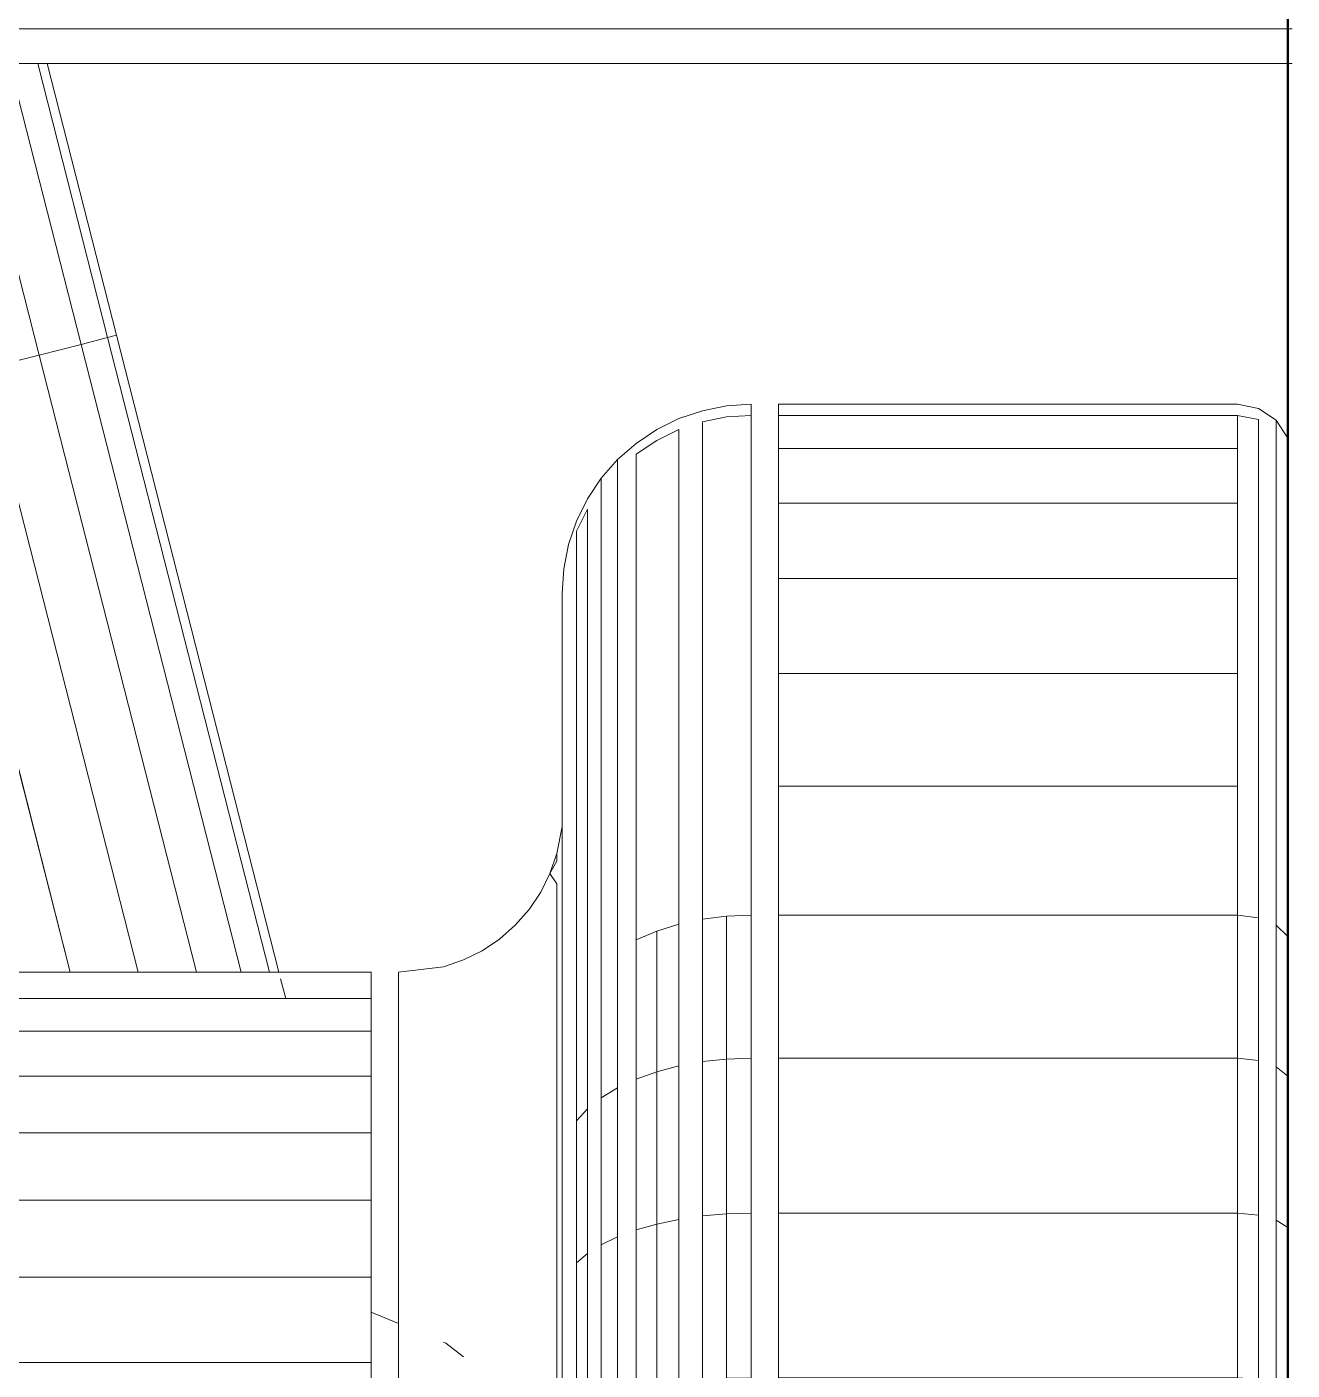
# Model space of a CAD drawing. Header units: millimetres. Extents: x 81693 to 98868, y 6565 to 11437.
# Drawn here: x 95464.539 to 95466.084, y 11217.138 to 11218.778 of the extents above; entities that cross this region are included whole.
import ezdxf

# ---------------------------------------------------------------- set-up
doc = ezdxf.new("R2010")
doc.units = ezdxf.units.MM
doc.layers.add('Moveis', color=1, linetype='Continuous', lineweight=9)
doc.layers.add('Parede Baixa', color=5, linetype='Continuous', lineweight=50)

# ---------------------------------------------------------------- blocks, each defined once
blk = doc.blocks.new('o')
at = {"layer": 'Moveis'}
for p, q in [((12552.0489, 3257.7716), (12554.3217, 3257.7716)), ((12554.1948, 3257.2742), (12554.3217, 3257.7716)), ((12554.3217, 3257.7716), (12554.3393, 3257.7716)), ((12554.3393, 3257.7716), (12554.3908, 3257.7716)), ((12553.8973, 3256.1079), (12554.1948, 3257.2742)), ((12552.103, 3257.1402), (12552.0706, 3257.1185)), ((12552.1413, 3257.1479), (12552.103, 3257.1402)), ((12552.1413, 3257.1479), (12552.982, 3257.1479)), ((12552.982, 3257.1479), (12552.982, 3257.1275)), ((12553.032, 3257.1479), (12553.0772, 3257.1449)), ((12553.032, 3257.1479), (12553.032, 3251.9879)), ((12553.0772, 3257.1449), (12553.1217, 3257.1361)), ((12553.1217, 3257.1361), (12553.1646, 3257.1215)), ((12552.0706, 3257.1185), (12552.0489, 3257.086)), ((12552.0706, 3257.0984), (12552.0706, 3257.1185)), ((12552.103, 3257.0594), (12552.103, 3257.12)), ((12552.982, 3257.0668), (12552.982, 3257.1275)), ((12553.0772, 3257.1246), (12553.032, 3257.1275)), ((12553.1646, 3257.1215), (12553.2053, 3257.1014)), ((12552.0706, 3257.0384), (12552.0706, 3257.0984)), ((12553.2053, 3257.1014), (12553.243, 3257.0763)), ((12552.103, 3256.9596), (12552.103, 3257.0594)), ((12552.982, 3256.9667), (12552.982, 3257.0668)), ((12553.243, 3257.0763), (12553.2771, 3257.0464)), ((12552.0706, 3256.9394), (12552.0706, 3257.0384)), ((12553.2771, 3257.0464), (12553.3069, 3257.0123)), ((12553.3069, 3257.0123), (12553.3321, 3256.9746)), ((12552.103, 3256.8221), (12552.103, 3256.9596)), ((12552.982, 3256.8287), (12552.982, 3256.9667)), ((12553.3321, 3256.9746), (12553.3522, 3256.9339)), ((12552.0706, 3256.803), (12552.0706, 3256.9394)), ((12553.3522, 3256.9339), (12553.3668, 3256.891)), ((12553.3668, 3256.891), (12553.3756, 3256.8466)), ((12553.3756, 3256.8466), (12553.3786, 3256.8013)), ((12552.103, 3256.649), (12552.103, 3256.8221)), ((12552.982, 3256.6551), (12552.982, 3256.8287)), ((12552.0706, 3256.6314), (12552.0706, 3256.803)), ((12553.3786, 3256.8013), (12553.3786, 3256.3748)), ((12552.103, 3256.4431), (12552.103, 3256.649)), ((12552.982, 3256.4486), (12552.982, 3256.6551)), ((12552.0706, 3256.4272), (12552.0706, 3256.6314)), ((12552.103, 3256.2076), (12552.103, 3256.4431)), ((12552.982, 3256.2124), (12552.982, 3256.4486)), ((12552.0706, 3256.1937), (12552.0706, 3256.4272)), ((12553.3786, 3256.3748), (12553.3885, 3256.325)), ((12553.3786, 3256.3748), (12553.3786, 3255.2505)), ((12553.3885, 3256.325), (12553.4009, 3256.2887)), ((12553.4009, 3256.2887), (12553.4178, 3256.2544)), ((12553.4178, 3256.2544), (12553.4391, 3256.2225)), ((12553.4391, 3256.2225), (12553.4644, 3256.1937)), ((12552.103, 3255.9462), (12552.103, 3256.2076)), ((12552.982, 3255.9503), (12552.982, 3256.2124)), ((12552.0706, 3255.9346), (12552.0706, 3256.1937)), ((12553.4644, 3256.1937), (12553.4932, 3256.1684)), ((12553.4932, 3256.1684), (12553.525, 3256.1471)), ((12553.525, 3256.1471), (12553.5594, 3256.1302)), ((12553.5594, 3256.1302), (12553.5957, 3256.1179)), ((12553.5957, 3256.1179), (12553.6786, 3256.1079)), ((12553.6786, 3256.0957), (12553.6786, 3256.1079)), ((12553.6786, 3256.0595), (12553.6786, 3256.0957)), ((12553.7286, 3256.0957), (12553.7286, 3256.1079)), ((12553.7286, 3256.1079), (12553.8973, 3256.1079)), ((12553.7286, 3256.0595), (12553.7286, 3256.0957)), ((12553.8849, 3256.0595), (12553.8942, 3256.0957)), ((12553.8973, 3256.1079), (12553.9148, 3256.1079)), ((12553.9148, 3256.1079), (12553.9664, 3256.1079)), ((12553.9664, 3256.1079), (12554.0484, 3256.1079)), ((12554.0484, 3256.1079), (12554.1553, 3256.1079)), ((12554.1553, 3256.1079), (12554.2797, 3256.1079)), ((12554.2797, 3256.1079), (12554.4133, 3256.1079)), ((12553.6786, 3255.9997), (12553.6786, 3256.0595)), ((12553.7286, 3255.9997), (12553.7286, 3256.0595)), ((12553.6786, 3255.9174), (12553.6786, 3255.9997)), ((12553.7286, 3255.9174), (12553.7286, 3255.9997)), ((12552.982, 3255.6664), (12552.982, 3255.9503)), ((12552.0706, 3255.6539), (12552.0706, 3255.9346)), ((12552.103, 3255.6631), (12552.103, 3255.9462)), ((12553.6786, 3255.8138), (12553.6786, 3255.9174)), ((12553.7286, 3255.8138), (12553.7286, 3255.9174)), ((12553.6786, 3255.6905), (12553.6786, 3255.8138)), ((12553.7286, 3255.6905), (12553.7286, 3255.8138)), ((12553.6786, 3255.5495), (12553.6786, 3255.6905)), ((12553.7286, 3255.5495), (12553.7286, 3255.6905)), ((12552.0489, 3255.6401), (12552.0706, 3255.6539)), ((12552.0706, 3255.3561), (12552.0706, 3255.6539)), ((12552.103, 3255.3628), (12552.103, 3255.6631)), ((12552.982, 3255.3651), (12552.982, 3255.6664)), ((12553.032, 3255.6664), (12553.0772, 3255.6651)), ((12553.6786, 3255.4645), (12553.6786, 3255.5495)), ((12553.7286, 3255.5495), (12553.7286, 3255.4852)), ((12553.7286, 3255.4852), (12553.6786, 3255.4645)), ((12553.7286, 3255.393), (12553.7286, 3255.4852)), ((12553.6786, 3255.393), (12553.6786, 3255.4645)), ((12553.5917, 3255.4285), (12553.5594, 3255.4037)), ((12553.5957, 3255.4302), (12553.5917, 3255.4285)), ((12553.6786, 3255.2236), (12553.6786, 3255.393)), ((12553.7286, 3255.2236), (12553.7286, 3255.393))]:
    blk.add_line(p, q, dxfattribs=at)
for points, invisible_edges in [([(12552.0413, 3257.8355), (12555.1252, 3257.9503), (12555.2938, 3257.8971)], 13), ([(12552.0413, 3257.8355), (12555.4803, 3257.8424), (12555.5125, 3257.8355)], 1), ([(12552.0413, 3257.7716), (12555.5125, 3257.8355), (12554.3217, 3257.7716)], 3), ([(12554.3217, 3257.7716), (12555.5125, 3257.8355), (12554.3393, 3257.7716)], 3), ([(12554.3393, 3257.7716), (12555.5125, 3257.8355), (12554.3908, 3257.7716)], 3), ([(12552.0413, 3257.7716), (12552.0706, 3257.1185), (12552.0489, 3257.086)], 13), ([(12552.0706, 3257.1185), (12552.0413, 3257.7716), (12552.103, 3257.1402)], 3), ([(12552.103, 3257.1402), (12552.0413, 3257.7716), (12554.3217, 3257.7716)], 13), ([(12552.0413, 3257.7716), (12552.0706, 3257.1185), (12552.0489, 3257.086)], 13), ([(12552.0706, 3257.1185), (12552.0413, 3257.7716), (12552.103, 3257.1402)], 3), ([(12552.103, 3257.1402), (12552.0413, 3257.7716), (12554.3217, 3257.7716)], 13), ([(12552.0413, 3257.7716), (12552.0706, 3257.1185), (12552.0489, 3257.086)], 13), ([(12552.0706, 3257.1185), (12552.0413, 3257.7716), (12552.103, 3257.1402)], 3), ([(12552.103, 3257.1402), (12552.0413, 3257.7716), (12554.3217, 3257.7716)], 13), ([(12552.0413, 3257.7716), (12552.0706, 3257.1185), (12552.0489, 3257.086)], 13), ([(12552.0706, 3257.1185), (12552.0413, 3257.7716), (12552.103, 3257.1402)], 3), ([(12552.103, 3257.1402), (12552.0413, 3257.7716), (12554.3217, 3257.7716)], 13), ([(12552.0413, 3257.7716), (12552.0706, 3257.1185), (12552.0489, 3257.086)], 13), ([(12552.0706, 3257.1185), (12552.0413, 3257.7716), (12552.103, 3257.1402)], 3), ([(12552.103, 3257.1402), (12552.0413, 3257.7716), (12554.3217, 3257.7716)], 13), ([(12552.103, 3257.1402), (12554.3217, 3257.7716), (12552.1413, 3257.1479)], 3), ([(12552.103, 3257.1402), (12554.3217, 3257.7716), (12552.1413, 3257.1479)], 3), ([(12552.103, 3257.1402), (12554.3217, 3257.7716), (12552.1413, 3257.1479)], 3), ([(12552.103, 3257.1402), (12554.3217, 3257.7716), (12552.1413, 3257.1479)], 3), ([(12552.103, 3257.1402), (12554.3217, 3257.7716), (12552.1413, 3257.1479)], 3), ([(12552.1413, 3257.1479), (12554.3217, 3257.7716), (12552.982, 3257.1479)], 3), ([(12552.1413, 3257.1479), (12554.3217, 3257.7716), (12552.982, 3257.1479)], 3), ([(12552.1413, 3257.1479), (12554.3217, 3257.7716), (12552.982, 3257.1479)], 3), ([(12552.1413, 3257.1479), (12554.3217, 3257.7716), (12552.982, 3257.1479)], 3), ([(12552.1413, 3257.1479), (12554.3217, 3257.7716), (12552.982, 3257.1479)], 3), ([(12552.982, 3257.1479), (12554.3217, 3257.7716), (12552.982, 3257.1275)], 3), ([(12552.982, 3257.1479), (12554.3217, 3257.7716), (12552.982, 3257.1275)], 3), ([(12552.982, 3257.1479), (12554.3217, 3257.7716), (12552.982, 3257.1275)], 3), ([(12552.982, 3257.1479), (12554.3217, 3257.7716), (12552.982, 3257.1275)], 3), ([(12552.982, 3257.1479), (12554.3217, 3257.7716), (12552.982, 3257.1275)], 3), ([(12553.032, 3257.1479), (12554.3217, 3257.7716), (12553.0772, 3257.1449)], 3), ([(12553.032, 3257.1479), (12554.3217, 3257.7716), (12553.0772, 3257.1449)], 3), ([(12553.032, 3257.1479), (12554.3217, 3257.7716), (12553.0772, 3257.1449)], 3), ([(12553.032, 3257.1479), (12554.3217, 3257.7716), (12553.0772, 3257.1449)], 3), ([(12553.032, 3257.1479), (12554.3217, 3257.7716), (12553.0772, 3257.1449)], 3), ([(12553.0772, 3257.1449), (12554.3217, 3257.7716), (12553.1217, 3257.1361)], 3), ([(12553.0772, 3257.1449), (12554.3217, 3257.7716), (12553.1217, 3257.1361)], 3), ([(12553.0772, 3257.1449), (12554.3217, 3257.7716), (12553.1217, 3257.1361)], 3), ([(12553.0772, 3257.1449), (12554.3217, 3257.7716), (12553.1217, 3257.1361)], 3), ([(12553.0772, 3257.1449), (12554.3217, 3257.7716), (12553.1217, 3257.1361)], 3), ([(12553.1217, 3257.1361), (12554.3217, 3257.7716), (12553.1646, 3257.1215)], 3), ([(12553.1217, 3257.1361), (12554.3217, 3257.7716), (12553.1646, 3257.1215)], 3), ([(12553.1217, 3257.1361), (12554.3217, 3257.7716), (12553.1646, 3257.1215)], 3), ([(12553.1217, 3257.1361), (12554.3217, 3257.7716), (12553.1646, 3257.1215)], 3), ([(12553.1217, 3257.1361), (12554.3217, 3257.7716), (12553.1646, 3257.1215)], 3), ([(12553.1646, 3257.1215), (12554.3217, 3257.7716), (12553.2053, 3257.1014)], 3), ([(12553.1646, 3257.1215), (12554.3217, 3257.7716), (12553.2053, 3257.1014)], 3), ([(12553.1646, 3257.1215), (12554.3217, 3257.7716), (12553.2053, 3257.1014)], 3), ([(12553.1646, 3257.1215), (12554.3217, 3257.7716), (12553.2053, 3257.1014)], 3), ([(12553.1646, 3257.1215), (12554.3217, 3257.7716), (12553.2053, 3257.1014)], 3), ([(12553.2053, 3257.1014), (12554.3217, 3257.7716), (12553.243, 3257.0763)], 3), ([(12553.2053, 3257.1014), (12554.3217, 3257.7716), (12553.243, 3257.0763)], 3), ([(12553.2053, 3257.1014), (12554.3217, 3257.7716), (12553.243, 3257.0763)], 3), ([(12553.2053, 3257.1014), (12554.3217, 3257.7716), (12553.243, 3257.0763)], 3), ([(12553.2053, 3257.1014), (12554.3217, 3257.7716), (12553.243, 3257.0763)], 3), ([(12553.243, 3257.0763), (12554.3217, 3257.7716), (12553.2771, 3257.0464)], 3), ([(12553.243, 3257.0763), (12554.3217, 3257.7716), (12553.2771, 3257.0464)], 3), ([(12553.243, 3257.0763), (12554.3217, 3257.7716), (12553.2771, 3257.0464)], 3), ([(12553.243, 3257.0763), (12554.3217, 3257.7716), (12553.2771, 3257.0464)], 3), ([(12553.243, 3257.0763), (12554.3217, 3257.7716), (12553.2771, 3257.0464)], 3), ([(12553.2771, 3257.0464), (12554.3217, 3257.7716), (12553.3069, 3257.0123)], 3), ([(12553.2771, 3257.0464), (12554.3217, 3257.7716), (12553.3069, 3257.0123)], 3), ([(12553.2771, 3257.0464), (12554.3217, 3257.7716), (12553.3069, 3257.0123)], 3), ([(12553.2771, 3257.0464), (12554.3217, 3257.7716), (12553.3069, 3257.0123)], 3), ([(12553.2771, 3257.0464), (12554.3217, 3257.7716), (12553.3069, 3257.0123)], 3), ([(12553.3069, 3257.0123), (12554.3217, 3257.7716), (12553.3321, 3256.9746)], 3), ([(12553.3069, 3257.0123), (12554.3217, 3257.7716), (12553.3321, 3256.9746)], 3), ([(12553.3069, 3257.0123), (12554.3217, 3257.7716), (12553.3321, 3256.9746)], 3), ([(12553.3069, 3257.0123), (12554.3217, 3257.7716), (12553.3321, 3256.9746)], 3), ([(12553.3069, 3257.0123), (12554.3217, 3257.7716), (12553.3321, 3256.9746)], 3), ([(12553.3321, 3256.9746), (12554.3217, 3257.7716), (12553.3522, 3256.9339)], 3), ([(12553.3321, 3256.9746), (12554.3217, 3257.7716), (12553.3522, 3256.9339)], 3), ([(12553.3321, 3256.9746), (12554.3217, 3257.7716), (12553.3522, 3256.9339)], 3), ([(12553.3321, 3256.9746), (12554.3217, 3257.7716), (12553.3522, 3256.9339)], 3), ([(12553.3321, 3256.9746), (12554.3217, 3257.7716), (12553.3522, 3256.9339)], 3), ([(12553.3522, 3256.9339), (12554.3217, 3257.7716), (12553.3668, 3256.891)], 3), ([(12553.3522, 3256.9339), (12554.3217, 3257.7716), (12553.3668, 3256.891)], 3), ([(12553.3522, 3256.9339), (12554.3217, 3257.7716), (12553.3668, 3256.891)], 3), ([(12553.3522, 3256.9339), (12554.3217, 3257.7716), (12553.3668, 3256.891)], 3), ([(12553.3522, 3256.9339), (12554.3217, 3257.7716), (12553.3668, 3256.891)], 3), ([(12553.3668, 3256.891), (12554.3217, 3257.7716), (12553.3756, 3256.8466)], 3), ([(12553.3668, 3256.891), (12554.3217, 3257.7716), (12553.3756, 3256.8466)], 3), ([(12553.3668, 3256.891), (12554.3217, 3257.7716), (12553.3756, 3256.8466)], 3), ([(12553.3668, 3256.891), (12554.3217, 3257.7716), (12553.3756, 3256.8466)], 3), ([(12553.3668, 3256.891), (12554.3217, 3257.7716), (12553.3756, 3256.8466)], 3), ([(12553.3756, 3256.8466), (12554.3217, 3257.7716), (12553.3786, 3256.8013)], 3), ([(12553.3756, 3256.8466), (12554.3217, 3257.7716), (12553.3786, 3256.8013)], 3), ([(12553.3756, 3256.8466), (12554.3217, 3257.7716), (12553.3786, 3256.8013)], 3), ([(12553.3756, 3256.8466), (12554.3217, 3257.7716), (12553.3786, 3256.8013)], 3), ([(12553.3756, 3256.8466), (12554.3217, 3257.7716), (12553.3786, 3256.8013)], 3), ([(12553.3786, 3256.8013), (12554.3217, 3257.7716), (12553.3786, 3256.3748)], 3), ([(12553.3786, 3256.3748), (12554.3217, 3257.7716), (12553.3885, 3256.325)], 3), ([(12553.3786, 3256.8013), (12554.3217, 3257.7716), (12553.3786, 3256.3748)], 3), ([(12553.3786, 3256.3748), (12554.3217, 3257.7716), (12553.3885, 3256.325)], 3), ([(12553.3786, 3256.8013), (12554.3217, 3257.7716), (12553.3786, 3256.3748)], 3), ([(12553.3786, 3256.3748), (12554.3217, 3257.7716), (12553.3885, 3256.325)], 3), ([(12553.3786, 3256.8013), (12554.3217, 3257.7716), (12553.3786, 3256.3748)], 3), ([(12553.3786, 3256.3748), (12554.3217, 3257.7716), (12553.3885, 3256.325)], 3), ([(12553.3786, 3256.8013), (12554.3217, 3257.7716), (12553.3786, 3256.3748)], 3), ([(12553.3786, 3256.3748), (12554.3217, 3257.7716), (12553.3885, 3256.325)], 3), ([(12553.3885, 3256.325), (12554.3217, 3257.7716), (12553.4009, 3256.2887)], 3), ([(12553.3885, 3256.325), (12554.3217, 3257.7716), (12553.4009, 3256.2887)], 3), ([(12553.3885, 3256.325), (12554.3217, 3257.7716), (12553.4009, 3256.2887)], 3), ([(12553.3885, 3256.325), (12554.3217, 3257.7716), (12553.4009, 3256.2887)], 3), ([(12553.3885, 3256.325), (12554.3217, 3257.7716), (12553.4009, 3256.2887)], 3), ([(12553.4009, 3256.2887), (12554.3217, 3257.7716), (12553.4178, 3256.2544)], 3), ([(12553.4009, 3256.2887), (12554.3217, 3257.7716), (12553.4178, 3256.2544)], 3), ([(12553.4009, 3256.2887), (12554.3217, 3257.7716), (12553.4178, 3256.2544)], 3), ([(12553.4009, 3256.2887), (12554.3217, 3257.7716), (12553.4178, 3256.2544)], 3), ([(12553.4009, 3256.2887), (12554.3217, 3257.7716), (12553.4178, 3256.2544)], 3), ([(12553.4178, 3256.2544), (12554.3217, 3257.7716), (12553.4391, 3256.2225)], 3), ([(12553.4178, 3256.2544), (12554.3217, 3257.7716), (12553.4391, 3256.2225)], 3), ([(12553.4178, 3256.2544), (12554.3217, 3257.7716), (12553.4391, 3256.2225)], 3), ([(12553.4178, 3256.2544), (12554.3217, 3257.7716), (12553.4391, 3256.2225)], 3), ([(12553.4178, 3256.2544), (12554.3217, 3257.7716), (12553.4391, 3256.2225)], 3), ([(12553.4391, 3256.2225), (12554.3217, 3257.7716), (12553.4644, 3256.1937)], 3), ([(12553.4391, 3256.2225), (12554.3217, 3257.7716), (12553.4644, 3256.1937)], 3), ([(12553.4391, 3256.2225), (12554.3217, 3257.7716), (12553.4644, 3256.1937)], 3), ([(12553.4391, 3256.2225), (12554.3217, 3257.7716), (12553.4644, 3256.1937)], 3), ([(12553.4391, 3256.2225), (12554.3217, 3257.7716), (12553.4644, 3256.1937)], 3), ([(12553.4644, 3256.1937), (12554.3217, 3257.7716), (12553.4932, 3256.1684)], 3), ([(12553.4644, 3256.1937), (12554.3217, 3257.7716), (12553.4932, 3256.1684)], 3), ([(12553.4644, 3256.1937), (12554.3217, 3257.7716), (12553.4932, 3256.1684)], 3), ([(12553.4644, 3256.1937), (12554.3217, 3257.7716), (12553.4932, 3256.1684)], 3), ([(12553.4644, 3256.1937), (12554.3217, 3257.7716), (12553.4932, 3256.1684)], 3), ([(12553.4932, 3256.1684), (12554.3217, 3257.7716), (12553.525, 3256.1471)], 3), ([(12553.4932, 3256.1684), (12554.3217, 3257.7716), (12553.525, 3256.1471)], 3), ([(12553.4932, 3256.1684), (12554.3217, 3257.7716), (12553.525, 3256.1471)], 3), ([(12553.4932, 3256.1684), (12554.3217, 3257.7716), (12553.525, 3256.1471)], 3), ([(12553.4932, 3256.1684), (12554.3217, 3257.7716), (12553.525, 3256.1471)], 3), ([(12553.525, 3256.1471), (12554.3217, 3257.7716), (12553.5594, 3256.1302)], 3), ([(12553.525, 3256.1471), (12554.3217, 3257.7716), (12553.5594, 3256.1302)], 3), ([(12553.525, 3256.1471), (12554.3217, 3257.7716), (12553.5594, 3256.1302)], 3), ([(12553.525, 3256.1471), (12554.3217, 3257.7716), (12553.5594, 3256.1302)], 3), ([(12553.525, 3256.1471), (12554.3217, 3257.7716), (12553.5594, 3256.1302)], 3), ([(12553.5594, 3256.1302), (12554.3217, 3257.7716), (12553.5957, 3256.1179)], 3), ([(12553.5594, 3256.1302), (12554.3217, 3257.7716), (12553.5957, 3256.1179)], 3), ([(12553.5594, 3256.1302), (12554.3217, 3257.7716), (12553.5957, 3256.1179)], 3), ([(12553.5594, 3256.1302), (12554.3217, 3257.7716), (12553.5957, 3256.1179)], 3), ([(12553.5594, 3256.1302), (12554.3217, 3257.7716), (12553.5957, 3256.1179)], 3), ([(12553.5957, 3256.1179), (12554.3217, 3257.7716), (12553.6786, 3256.1079)], 3), ([(12553.5957, 3256.1179), (12554.3217, 3257.7716), (12553.6786, 3256.1079)], 3), ([(12553.5957, 3256.1179), (12554.3217, 3257.7716), (12553.6786, 3256.1079)], 3), ([(12553.5957, 3256.1179), (12554.3217, 3257.7716), (12553.6786, 3256.1079)], 3), ([(12553.5957, 3256.1179), (12554.3217, 3257.7716), (12553.6786, 3256.1079)], 3), ([(12553.6786, 3256.1079), (12554.3217, 3257.7716), (12553.6786, 3256.0957)], 3), ([(12553.6786, 3256.0957), (12554.3217, 3257.7716), (12553.6786, 3256.0595)], 3), ([(12553.6786, 3256.0595), (12554.3217, 3257.7716), (12553.6786, 3255.9997)], 3), ([(12553.6786, 3256.1079), (12554.3217, 3257.7716), (12553.6786, 3256.0957)], 3), ([(12553.6786, 3256.0957), (12554.3217, 3257.7716), (12553.6786, 3256.0595)], 3), ([(12553.6786, 3256.0595), (12554.3217, 3257.7716), (12553.6786, 3255.9997)], 3), ([(12553.6786, 3256.1079), (12554.3217, 3257.7716), (12553.6786, 3256.0957)], 3), ([(12553.6786, 3256.0957), (12554.3217, 3257.7716), (12553.6786, 3256.0595)], 3), ([(12553.6786, 3256.0595), (12554.3217, 3257.7716), (12553.6786, 3255.9997)], 3), ([(12553.6786, 3256.1079), (12554.3217, 3257.7716), (12553.6786, 3256.0957)], 3), ([(12553.6786, 3256.0957), (12554.3217, 3257.7716), (12553.6786, 3256.0595)], 3), ([(12553.6786, 3256.0595), (12554.3217, 3257.7716), (12553.6786, 3255.9997)], 3), ([(12553.6786, 3256.1079), (12554.3217, 3257.7716), (12553.6786, 3256.0957)], 3), ([(12553.6786, 3256.0957), (12554.3217, 3257.7716), (12553.6786, 3256.0595)], 3), ([(12553.6786, 3256.0595), (12554.3217, 3257.7716), (12553.6786, 3255.9997)], 3), ([(12553.7286, 3256.1079), (12554.3217, 3257.7716), (12553.8973, 3256.1079)], 3), ([(12553.7286, 3256.1079), (12554.3217, 3257.7716), (12553.8973, 3256.1079)], 3), ([(12553.7286, 3256.1079), (12554.3217, 3257.7716), (12553.8973, 3256.1079)], 3), ([(12553.7286, 3256.1079), (12554.3217, 3257.7716), (12553.8973, 3256.1079)], 3), ([(12553.7286, 3256.1079), (12554.3217, 3257.7716), (12553.8973, 3256.1079)], 3), ([(12553.8973, 3256.1079), (12554.3217, 3257.7716), (12554.1948, 3257.2742)], 1), ([(12553.8973, 3256.1079), (12554.3217, 3257.7716), (12554.1948, 3257.2742)], 1), ([(12553.8973, 3256.1079), (12554.3217, 3257.7716), (12554.1948, 3257.2742)], 1), ([(12553.8973, 3256.1079), (12554.3217, 3257.7716), (12554.1948, 3257.2742)], 1), ([(12553.8973, 3256.1079), (12554.3217, 3257.7716), (12554.1948, 3257.2742)], 1), ([(12554.3217, 3257.7716), (12554.2113, 3257.2699), (12554.1948, 3257.2742)], 1), ([(12554.3393, 3257.7716), (12554.2597, 3257.2576), (12554.2113, 3257.2699)], 1), ([(12554.2113, 3257.2699), (12554.3217, 3257.7716), (12554.3393, 3257.7716)], 1), ([(12554.2597, 3257.2576), (12554.3393, 3257.7716), (12554.3908, 3257.7716)], 1), ([(12554.3908, 3257.7716), (12554.3367, 3257.238), (12554.2597, 3257.2576)], 1), ([(12554.3367, 3257.238), (12554.3908, 3257.7716), (12554.4728, 3257.7716)], 1), ([(12554.4728, 3257.7716), (12554.437, 3257.2124), (12554.3367, 3257.238)], 1), ([(12554.1948, 3257.2742), (12553.9148, 3256.1079), (12553.8973, 3256.1079)], 1), ([(12553.9148, 3256.1079), (12554.1948, 3257.2742), (12554.2113, 3257.2699)], 1), ([(12554.2113, 3257.2699), (12553.9664, 3256.1079), (12553.9148, 3256.1079)], 1), ([(12553.9664, 3256.1079), (12554.2113, 3257.2699), (12554.2597, 3257.2576)], 1), ([(12554.2597, 3257.2576), (12554.0484, 3256.1079), (12553.9664, 3256.1079)], 1), ([(12554.0484, 3256.1079), (12554.2597, 3257.2576), (12554.3367, 3257.238)], 1), ([(12554.3367, 3257.238), (12554.1553, 3256.1079), (12554.0484, 3256.1079)], 1), ([(12554.1553, 3256.1079), (12554.3367, 3257.238), (12554.437, 3257.2124)], 1), ([(12554.437, 3257.2124), (12554.2797, 3256.1079), (12554.1553, 3256.1079)], 1), ([(12554.2797, 3256.1079), (12554.437, 3257.2124), (12554.5539, 3257.1825)], 1), ([(12554.5539, 3257.1825), (12554.4133, 3256.1079), (12554.2797, 3256.1079)], 1), ([(12552.103, 3257.1402), (12552.0706, 3257.0984), (12552.0706, 3257.1185)], 1), ([(12552.0706, 3257.0984), (12552.103, 3257.1402), (12552.0706, 3257.0384)], 3), ([(12552.0706, 3257.0384), (12552.103, 3257.1402), (12552.0706, 3256.9394)], 3), ([(12552.0706, 3256.6314), (12552.103, 3257.1402), (12552.0706, 3256.4272)], 3), ([(12552.0706, 3256.4272), (12552.103, 3257.1402), (12552.0706, 3256.1937)], 3), ([(12552.0706, 3256.1937), (12552.103, 3257.1402), (12552.0706, 3255.9346)], 3), ([(12552.0706, 3255.0458), (12552.103, 3257.1402), (12552.0706, 3254.728)], 3), ([(12552.0706, 3253.7797), (12552.103, 3257.1402), (12552.0706, 3253.4819)], 3), ([(12552.1413, 3257.1479), (12552.103, 3257.12), (12552.103, 3257.1402)], 3), ([(12552.103, 3257.12), (12552.1413, 3257.1479), (12552.1413, 3257.1275)], 3), ([(12552.103, 3255.6631), (12552.103, 3257.1402), (12552.103, 3255.9462)], 3), ([(12552.1413, 3257.1275), (12552.1413, 3257.1479), (12552.982, 3257.1479)], 13), ([(12552.1413, 3257.1275), (12552.982, 3257.1479), (12552.982, 3257.1275)], 1), ([(12552.982, 3257.1275), (12553.032, 3257.1479), (12552.982, 3257.0668)], 3), ([(12552.982, 3256.6551), (12553.032, 3257.1479), (12552.982, 3256.4486)], 3), ([(12552.982, 3256.4486), (12553.032, 3257.1479), (12552.982, 3256.2124)], 3), ([(12552.982, 3256.2124), (12553.032, 3257.1479), (12552.982, 3255.9503)], 3), ([(12552.982, 3255.0513), (12553.032, 3257.1479), (12552.982, 3254.7299)], 3), ([(12552.982, 3254.7299), (12553.032, 3257.1479), (12552.982, 3254.4059)], 3), ([(12552.982, 3254.4059), (12553.032, 3257.1479), (12552.982, 3254.0844)], 3), ([(12552.982, 3254.0844), (12553.032, 3257.1479), (12552.982, 3253.7706)], 3), ([(12552.982, 3257.1275), (12553.032, 3257.1479), (12552.982, 3257.0668)], 3), ([(12552.982, 3256.6551), (12553.032, 3257.1479), (12552.982, 3256.4486)], 3), ([(12552.982, 3256.4486), (12553.032, 3257.1479), (12552.982, 3256.2124)], 3), ([(12552.982, 3256.2124), (12553.032, 3257.1479), (12552.982, 3255.9503)], 3), ([(12552.982, 3255.0513), (12553.032, 3257.1479), (12552.982, 3254.7299)], 3), ([(12552.982, 3254.7299), (12553.032, 3257.1479), (12552.982, 3254.4059)], 3), ([(12552.982, 3254.4059), (12553.032, 3257.1479), (12552.982, 3254.0844)], 3), ([(12552.982, 3254.0844), (12553.032, 3257.1479), (12552.982, 3253.7706)], 3), ([(12552.982, 3257.1275), (12553.032, 3257.1479), (12552.982, 3257.0668)], 3), ([(12552.982, 3256.6551), (12553.032, 3257.1479), (12552.982, 3256.4486)], 3), ([(12552.982, 3256.4486), (12553.032, 3257.1479), (12552.982, 3256.2124)], 3), ([(12552.982, 3256.2124), (12553.032, 3257.1479), (12552.982, 3255.9503)], 3), ([(12552.982, 3255.0513), (12553.032, 3257.1479), (12552.982, 3254.7299)], 3), ([(12552.982, 3254.7299), (12553.032, 3257.1479), (12552.982, 3254.4059)], 3), ([(12552.982, 3254.4059), (12553.032, 3257.1479), (12552.982, 3254.0844)], 3), ([(12552.982, 3254.0844), (12553.032, 3257.1479), (12552.982, 3253.7706)], 3), ([(12552.982, 3257.1275), (12553.032, 3257.1479), (12552.982, 3257.0668)], 3), ([(12552.982, 3256.6551), (12553.032, 3257.1479), (12552.982, 3256.4486)], 3), ([(12552.982, 3256.4486), (12553.032, 3257.1479), (12552.982, 3256.2124)], 3), ([(12552.982, 3256.2124), (12553.032, 3257.1479), (12552.982, 3255.9503)], 3), ([(12552.982, 3255.0513), (12553.032, 3257.1479), (12552.982, 3254.7299)], 3), ([(12552.982, 3254.7299), (12553.032, 3257.1479), (12552.982, 3254.4059)], 3), ([(12552.982, 3254.4059), (12553.032, 3257.1479), (12552.982, 3254.0844)], 3), ([(12552.982, 3254.0844), (12553.032, 3257.1479), (12552.982, 3253.7706)], 3), ([(12552.982, 3257.1275), (12553.032, 3257.1479), (12552.982, 3257.0668)], 3), ([(12552.982, 3256.6551), (12553.032, 3257.1479), (12552.982, 3256.4486)], 3), ([(12552.982, 3256.4486), (12553.032, 3257.1479), (12552.982, 3256.2124)], 3), ([(12552.982, 3256.2124), (12553.032, 3257.1479), (12552.982, 3255.9503)], 3), ([(12552.982, 3255.0513), (12553.032, 3257.1479), (12552.982, 3254.7299)], 3), ([(12552.982, 3254.7299), (12553.032, 3257.1479), (12552.982, 3254.4059)], 3), ([(12552.982, 3254.4059), (12553.032, 3257.1479), (12552.982, 3254.0844)], 3), ([(12552.982, 3254.0844), (12553.032, 3257.1479), (12552.982, 3253.7706)], 3), ([(12553.0772, 3257.1246), (12553.032, 3257.1479), (12553.0772, 3257.1449)], 13), ([(12553.0772, 3257.1246), (12553.0772, 3257.1449), (12553.1217, 3257.1158)], 3), ([(12553.1217, 3257.1158), (12553.0772, 3257.1449), (12553.1217, 3257.1361)], 13), ([(12553.1217, 3257.1158), (12553.1217, 3257.1361), (12553.1646, 3257.1215)], 13), ([(12552.103, 3255.9462), (12552.103, 3257.12), (12552.103, 3257.0594)], 13), ([(12552.982, 3257.1275), (12552.1413, 3257.0668), (12552.1413, 3257.1275)], 1), ([(12552.1413, 3257.0668), (12552.982, 3257.1275), (12552.982, 3257.0668)], 1), ([(12553.1217, 3257.1158), (12553.1646, 3257.1215), (12553.1217, 3257.0554)], 3), ([(12553.1646, 3257.0413), (12553.1646, 3257.1215), (12553.1646, 3257.1014)], 3), ([(12553.1646, 3257.1014), (12553.1646, 3257.1215), (12553.2053, 3257.1014)], 13), ([(12553.1646, 3257.1014), (12553.2053, 3257.1014), (12553.2053, 3257.0815)], 3), ([(12553.2053, 3257.0815), (12553.2053, 3257.1014), (12553.243, 3257.0763)], 13), ([(12553.2053, 3257.0815), (12553.243, 3257.0763), (12553.243, 3257.0565)], 3), ([(12552.103, 3255.9462), (12552.103, 3257.0594), (12552.103, 3256.9596)], 13), ([(12552.982, 3257.0668), (12552.1413, 3256.9667), (12552.1413, 3257.0668)], 1), ([(12552.1413, 3256.9667), (12552.982, 3257.0668), (12552.982, 3256.9667)], 1), ([(12552.982, 3257.0668), (12552.982, 3256.8287), (12552.982, 3256.9667)], 1), ([(12552.982, 3256.8287), (12552.982, 3257.0668), (12552.982, 3256.6551)], 3), ([(12552.982, 3257.0668), (12552.982, 3256.8287), (12552.982, 3256.9667)], 1), ([(12552.982, 3256.8287), (12552.982, 3257.0668), (12552.982, 3256.6551)], 3), ([(12552.982, 3257.0668), (12552.982, 3256.8287), (12552.982, 3256.9667)], 1), ([(12552.982, 3256.8287), (12552.982, 3257.0668), (12552.982, 3256.6551)], 3), ([(12552.982, 3257.0668), (12552.982, 3256.8287), (12552.982, 3256.9667)], 1), ([(12552.982, 3256.8287), (12552.982, 3257.0668), (12552.982, 3256.6551)], 3), ([(12552.982, 3257.0668), (12552.982, 3256.8287), (12552.982, 3256.9667)], 1), ([(12552.982, 3256.8287), (12552.982, 3257.0668), (12552.982, 3256.6551)], 3), ([(12553.1217, 3257.0554), (12553.1217, 3256.8184), (12553.1217, 3256.9557)], 1), ([(12553.1217, 3256.8184), (12553.1217, 3257.0554), (12553.1217, 3256.6456)], 3), ([(12553.1217, 3256.6456), (12553.1217, 3257.0554), (12553.1217, 3256.44)], 3), ([(12553.1217, 3256.44), (12553.1217, 3257.0554), (12553.1217, 3256.2049)], 3), ([(12553.1217, 3256.2049), (12553.1217, 3257.0554), (12553.1217, 3255.944)], 3), ([(12553.1217, 3255.0491), (12553.1217, 3257.0554), (12553.1217, 3254.7291)], 3), ([(12553.1217, 3254.7291), (12553.1217, 3257.0554), (12553.1217, 3254.4066)], 3), ([(12553.1217, 3254.4066), (12553.1217, 3257.0554), (12553.1217, 3254.0866)], 3), ([(12553.1217, 3254.0866), (12553.1217, 3257.0554), (12553.1217, 3253.7743)], 3), ([(12553.1217, 3253.7743), (12553.1217, 3257.0554), (12553.1217, 3253.4744)], 3), ([(12553.243, 3257.0565), (12553.243, 3257.0763), (12553.2771, 3257.0464)], 13), ([(12553.243, 3257.0565), (12553.2771, 3257.0464), (12553.243, 3256.9975)], 3), ([(12553.1646, 3256.9422), (12553.1646, 3256.8056), (12553.1646, 3257.0413)], 2), ([(12553.1646, 3257.0413), (12553.1646, 3255.9362), (12553.1646, 3255.6552)], 13), ([(12553.243, 3256.9975), (12553.2771, 3257.0464), (12553.243, 3256.9001)], 3), ([(12553.243, 3256.9001), (12553.2771, 3257.0464), (12553.243, 3256.766)], 3), ([(12553.243, 3256.1668), (12553.2771, 3257.0464), (12553.243, 3255.9119)], 3), ([(12553.2771, 3256.573), (12553.2771, 3257.0464), (12553.2771, 3256.7398)], 3), ([(12553.2771, 3256.7398), (12553.2771, 3257.0464), (12553.2771, 3257.0268)], 13), ([(12553.2771, 3256.7398), (12553.2771, 3257.0268), (12553.2771, 3256.9685)], 13), ([(12553.3321, 3256.9746), (12553.3069, 3256.993), (12553.3069, 3257.0123)], 1), ([(12553.3069, 3256.993), (12553.3321, 3256.9746), (12553.3069, 3256.9355)], 3), ([(12552.103, 3255.9462), (12552.103, 3256.9596), (12552.103, 3256.8221)], 13), ([(12552.982, 3256.9667), (12552.1413, 3256.8287), (12552.1413, 3256.9667)], 1), ([(12552.1413, 3256.8287), (12552.982, 3256.9667), (12552.982, 3256.8287)], 1), ([(12553.2771, 3256.7398), (12553.2771, 3256.9685), (12553.2771, 3256.8723)], 1), ([(12553.3069, 3256.9355), (12553.3321, 3256.9746), (12553.3069, 3256.8406)], 3), ([(12553.3069, 3256.8406), (12553.3321, 3256.9746), (12553.3069, 3256.7099)], 3), ([(12553.3069, 3256.7099), (12553.3321, 3256.9746), (12553.3069, 3256.5454)], 3), ([(12553.3069, 3256.5454), (12553.3321, 3256.9746), (12553.3069, 3256.3498)], 3), ([(12553.3069, 3256.3498), (12553.3321, 3256.9746), (12553.3069, 3256.126)], 3), ([(12553.3069, 3256.126), (12553.3321, 3256.9746), (12553.3069, 3255.8777)], 3), ([(12553.3321, 3256.9556), (12553.3321, 3256.9746), (12553.3522, 3256.9153)], 3), ([(12553.3522, 3256.9153), (12553.3321, 3256.9746), (12553.3522, 3256.9339)], 13), ([(12552.0706, 3256.6314), (12552.0706, 3256.803), (12552.0706, 3256.9394)], 12), ([(12553.3321, 3256.899), (12553.3321, 3256.3223), (12553.3321, 3256.9556)], 3), ([(12553.3321, 3256.9556), (12553.3321, 3255.8575), (12553.3321, 3255.5926)], 13), ([(12553.3522, 3256.9153), (12553.3522, 3256.9339), (12553.3668, 3256.891)], 13), ([(12553.3522, 3256.9153), (12553.3668, 3256.891), (12553.3522, 3256.8596)], 3), ([(12553.3321, 3256.3223), (12553.3321, 3256.899), (12553.3321, 3256.515)], 3), ([(12553.3321, 3256.515), (12553.3321, 3256.899), (12553.3321, 3256.8056)], 13), ([(12553.3522, 3256.8596), (12553.3668, 3256.891), (12553.3522, 3256.7678)], 3), ([(12553.3522, 3256.7678), (12553.3668, 3256.891), (12553.3522, 3256.6413)], 3), ([(12553.3522, 3256.6413), (12553.3668, 3256.891), (12553.3522, 3256.4821)], 3), ([(12553.3522, 3256.4821), (12553.3668, 3256.891), (12553.3522, 3256.2927)], 3), ([(12553.3786, 3255.2505), (12553.3668, 3256.891), (12553.3756, 3256.8466)], 13), ([(12553.3786, 3255.2505), (12553.3756, 3256.8466), (12553.3786, 3256.8013)], 13), ([(12552.103, 3256.649), (12552.103, 3256.4431), (12552.103, 3256.8221)], 2), ([(12552.982, 3256.8287), (12552.1413, 3256.6551), (12552.1413, 3256.8287)], 1), ([(12552.1413, 3256.6551), (12552.982, 3256.8287), (12552.982, 3256.6551)], 1), ([(12553.1646, 3255.9362), (12553.1646, 3256.8056), (12553.1646, 3256.6338)], 13), ([(12553.3321, 3256.515), (12553.3321, 3256.8056), (12553.3321, 3256.6769)], 1), ([(12553.3786, 3255.2505), (12553.3786, 3256.8013), (12553.3786, 3256.3748)], 1), ([(12553.243, 3256.766), (12553.243, 3256.3964), (12553.243, 3256.5972)], 1), ([(12553.243, 3256.3964), (12553.243, 3256.766), (12553.243, 3256.1668)], 3), ([(12552.982, 3256.6551), (12552.1413, 3256.4486), (12552.1413, 3256.6551)], 1), ([(12552.1413, 3256.4486), (12552.982, 3256.6551), (12552.982, 3256.4486)], 1), ([(12553.1646, 3256.4294), (12553.1646, 3256.1956), (12553.1646, 3256.6338)], 2), ([(12553.1646, 3255.9362), (12553.1646, 3256.6338), (12553.1646, 3256.1956)], 3), ([(12553.2771, 3256.573), (12553.2771, 3255.8959), (12553.2771, 3255.6232)], 13), ([(12553.2771, 3255.8959), (12553.2771, 3256.573), (12553.2771, 3256.1477)], 3), ([(12553.2771, 3256.1477), (12553.2771, 3256.573), (12553.2771, 3256.3746)], 1), ([(12552.103, 3255.9462), (12552.103, 3256.4431), (12552.103, 3256.2076)], 1), ([(12552.982, 3256.4486), (12552.1413, 3256.2124), (12552.1413, 3256.4486)], 1), ([(12552.1413, 3256.2124), (12552.982, 3256.4486), (12552.982, 3256.2124)], 1), ([(12553.3786, 3256.3748), (12553.3885, 3255.2635), (12553.3786, 3255.2505)], 1), ([(12553.3885, 3255.2635), (12553.3786, 3256.3748), (12553.3885, 3255.316)], 3), ([(12553.3885, 3256.3112), (12553.3786, 3256.3748), (12553.3885, 3256.325)], 1), ([(12553.3321, 3255.8575), (12553.3321, 3256.3223), (12553.3321, 3256.102)], 1), ([(12553.3786, 3255.2505), (12553.3522, 3256.0761), (12553.3522, 3256.2927)], 13), ([(12553.3885, 3256.3112), (12553.3885, 3256.2698), (12553.3885, 3256.2016)], 13), ([(12553.3885, 3256.2698), (12553.3885, 3256.3112), (12553.4009, 3256.2887)], 1), ([(12553.3885, 3256.3112), (12553.3885, 3255.8488), (12553.3885, 3255.6879)], 13), ([(12552.1413, 3256.2124), (12552.103, 3255.9462), (12552.103, 3256.2076)], 1), ([(12552.103, 3255.9462), (12552.1413, 3256.2124), (12552.1413, 3255.9503)], 1), ([(12552.982, 3256.2124), (12552.1413, 3255.9503), (12552.1413, 3256.2124)], 1), ([(12552.1413, 3255.9503), (12552.982, 3256.2124), (12552.982, 3255.9503)], 1), ([(12553.0772, 3255.9487), (12553.032, 3256.2124), (12553.0772, 3256.2105)], 1), ([(12553.1217, 3256.2049), (12553.0772, 3255.9487), (12553.0772, 3256.2105)], 1), ([(12553.0772, 3255.9487), (12553.1217, 3256.2049), (12553.1217, 3255.944)], 1), ([(12553.2053, 3256.1828), (12553.1646, 3255.9362), (12553.1646, 3256.1956)], 1), ([(12553.3885, 3255.8488), (12553.3885, 3256.2016), (12553.3885, 3256.1077)], 13), ([(12552.0706, 3255.9346), (12552.0489, 3256.173), (12552.0706, 3256.1937)], 1), ([(12553.1646, 3255.9362), (12553.2053, 3256.1828), (12553.2053, 3255.9254)], 1), ([(12553.243, 3256.1668), (12553.2053, 3255.9254), (12553.2053, 3256.1828)], 1), ([(12553.2053, 3255.9254), (12553.243, 3256.1668), (12553.243, 3255.9119)], 1), ([(12553.3885, 3255.8488), (12553.3885, 3256.1077), (12553.3885, 3255.9894)], 1), ([(12553.6786, 3255.9997), (12553.7286, 3256.1079), (12553.6786, 3255.9174)], 3), ([(12553.6786, 3255.9997), (12553.7286, 3256.1079), (12553.6786, 3255.9174)], 3), ([(12553.6786, 3255.9997), (12553.7286, 3256.1079), (12553.6786, 3255.9174)], 3), ([(12553.6786, 3255.9997), (12553.7286, 3256.1079), (12553.6786, 3255.9174)], 3), ([(12553.6786, 3255.9997), (12553.7286, 3256.1079), (12553.6786, 3255.9174)], 3), ([(12553.7286, 3255.6905), (12553.7286, 3256.1079), (12553.7286, 3255.8138)], 3), ([(12553.7286, 3255.8138), (12553.7286, 3256.1079), (12553.7286, 3255.9174)], 3), ([(12553.7286, 3256.1079), (12553.7286, 3255.9997), (12553.7286, 3255.9174)], 13), ([(12553.7286, 3255.9997), (12553.7286, 3256.1079), (12553.7286, 3256.0957)], 13), ([(12553.7286, 3255.6905), (12553.7286, 3256.1079), (12553.7286, 3255.8138)], 3), ([(12553.7286, 3255.8138), (12553.7286, 3256.1079), (12553.7286, 3255.9174)], 3), ([(12553.7286, 3256.1079), (12553.7286, 3255.9997), (12553.7286, 3255.9174)], 13), ([(12553.7286, 3255.9997), (12553.7286, 3256.1079), (12553.7286, 3256.0957)], 13), ([(12553.7286, 3255.6905), (12553.7286, 3256.1079), (12553.7286, 3255.8138)], 3), ([(12553.7286, 3255.8138), (12553.7286, 3256.1079), (12553.7286, 3255.9174)], 3), ([(12553.7286, 3256.1079), (12553.7286, 3255.9997), (12553.7286, 3255.9174)], 13), ([(12553.7286, 3255.9997), (12553.7286, 3256.1079), (12553.7286, 3256.0957)], 13), ([(12553.7286, 3255.6905), (12553.7286, 3256.1079), (12553.7286, 3255.8138)], 3), ([(12553.7286, 3255.8138), (12553.7286, 3256.1079), (12553.7286, 3255.9174)], 3), ([(12553.7286, 3256.1079), (12553.7286, 3255.9997), (12553.7286, 3255.9174)], 13), ([(12553.7286, 3255.9997), (12553.7286, 3256.1079), (12553.7286, 3256.0957)], 13), ([(12553.7286, 3255.6905), (12553.7286, 3256.1079), (12553.7286, 3255.8138)], 3), ([(12553.7286, 3255.8138), (12553.7286, 3256.1079), (12553.7286, 3255.9174)], 3), ([(12553.7286, 3256.1079), (12553.7286, 3255.9997), (12553.7286, 3255.9174)], 13), ([(12553.7286, 3255.9997), (12553.7286, 3256.1079), (12553.7286, 3256.0957)], 13), ([(12553.7286, 3255.9997), (12553.7286, 3256.0957), (12553.7286, 3256.0595)], 1), ([(12553.7286, 3255.9997), (12553.7286, 3256.0957), (12553.7286, 3256.0595)], 1), ([(12553.7286, 3255.9997), (12553.7286, 3256.0957), (12553.7286, 3256.0595)], 1), ([(12553.7286, 3255.9997), (12553.7286, 3256.0957), (12553.7286, 3256.0595)], 1), ([(12553.7286, 3255.9997), (12553.7286, 3256.0957), (12553.7286, 3256.0595)], 1), ([(12553.3522, 3256.0761), (12553.3522, 3255.5753), (12553.3522, 3255.8357)], 1), ([(12553.3522, 3255.5753), (12553.3522, 3256.0761), (12553.3522, 3255.299)], 3), ([(12553.3522, 3255.299), (12553.3522, 3256.0761), (12553.3522, 3255.2162)], 3), ([(12553.3522, 3255.2162), (12553.3522, 3256.0761), (12553.3786, 3255.2505)], 3), ([(12553.8849, 3256.0595), (12553.7286, 3255.9997), (12553.7286, 3256.0595)], 1), ([(12553.7286, 3255.9997), (12553.8849, 3256.0595), (12554.8486, 3255.9997)], 3), ([(12554.8486, 3255.9997), (12553.8849, 3256.0595), (12553.9025, 3256.0595)], 13), ([(12554.8486, 3255.9997), (12553.9025, 3256.0595), (12553.954, 3256.0595)], 13), ([(12554.8486, 3255.9997), (12553.954, 3256.0595), (12554.036, 3256.0595)], 13), ([(12554.8486, 3255.9997), (12554.036, 3256.0595), (12554.1429, 3256.0595)], 13), ([(12554.8486, 3255.9997), (12554.1429, 3256.0595), (12554.2674, 3256.0595)], 13), ([(12554.8486, 3255.9997), (12554.2674, 3256.0595), (12554.4009, 3256.0595)], 13), ([(12553.7286, 3255.9997), (12554.8486, 3255.9174), (12553.7286, 3255.9174)], 1), ([(12554.8486, 3255.9174), (12553.7286, 3255.9997), (12554.8486, 3255.9997)], 1), ([(12552.1413, 3255.6664), (12552.103, 3255.9462), (12552.1413, 3255.9503)], 1), ([(12552.1413, 3255.9503), (12552.982, 3255.6664), (12552.1413, 3255.6664)], 1), ([(12552.982, 3255.6664), (12552.1413, 3255.9503), (12552.982, 3255.9503)], 1), ([(12552.982, 3255.0513), (12552.982, 3255.6664), (12552.982, 3255.9503)], 13), ([(12552.982, 3255.0513), (12552.982, 3255.6664), (12552.982, 3255.9503)], 13), ([(12552.982, 3255.0513), (12552.982, 3255.6664), (12552.982, 3255.9503)], 13), ([(12552.982, 3255.0513), (12552.982, 3255.6664), (12552.982, 3255.9503)], 13), ([(12552.982, 3255.0513), (12552.982, 3255.6664), (12552.982, 3255.9503)], 13), ([(12553.0772, 3255.6651), (12553.032, 3255.9503), (12553.0772, 3255.9487)], 1), ([(12553.0772, 3255.9487), (12553.1217, 3255.6614), (12553.0772, 3255.6651)], 1), ([(12553.1217, 3255.6614), (12553.0772, 3255.9487), (12553.1217, 3255.944)], 1), ([(12552.0706, 3255.6539), (12552.0489, 3255.9172), (12552.0706, 3255.9346)], 1), ([(12552.0706, 3255.9346), (12552.0706, 3255.3561), (12552.0706, 3255.6539)], 1), ([(12552.0706, 3255.3561), (12552.0706, 3255.9346), (12552.0706, 3255.0458)], 3), ([(12552.103, 3255.9462), (12552.1413, 3255.6664), (12552.103, 3255.6631)], 1), ([(12553.1217, 3255.944), (12553.1217, 3255.3615), (12553.1217, 3255.6614)], 1), ([(12553.1217, 3255.3615), (12553.1217, 3255.944), (12553.1217, 3255.0491)], 3), ([(12553.1646, 3255.9362), (12553.2053, 3255.6466), (12553.1646, 3255.6552)], 1), ([(12553.2053, 3255.6466), (12553.1646, 3255.9362), (12553.2053, 3255.9254)], 1), ([(12553.2053, 3255.9254), (12553.243, 3255.6359), (12553.2053, 3255.6466)], 1), ([(12553.243, 3255.6359), (12553.2053, 3255.9254), (12553.243, 3255.9119)], 1), ([(12553.243, 3255.052), (12553.243, 3255.6359), (12553.243, 3255.9119)], 13), ([(12553.243, 3255.052), (12553.243, 3255.9119), (12553.2626, 3255.0994)], 3), ([(12553.6786, 3255.9174), (12553.6786, 3255.6905), (12553.6786, 3255.8138)], 1), ([(12553.6786, 3255.6905), (12553.6786, 3255.9174), (12553.6786, 3255.5495)], 3), ([(12553.6786, 3255.5495), (12553.6786, 3255.9174), (12553.6786, 3255.4645)], 3), ([(12553.6786, 3255.4645), (12553.6786, 3255.9174), (12553.7286, 3255.4852)], 3), ([(12553.6786, 3255.9174), (12553.6786, 3255.6905), (12553.6786, 3255.8138)], 1), ([(12553.6786, 3255.6905), (12553.6786, 3255.9174), (12553.6786, 3255.5495)], 3), ([(12553.6786, 3255.5495), (12553.6786, 3255.9174), (12553.6786, 3255.4645)], 3), ([(12553.6786, 3255.4645), (12553.6786, 3255.9174), (12553.7286, 3255.4852)], 3), ([(12553.6786, 3255.9174), (12553.6786, 3255.6905), (12553.6786, 3255.8138)], 1), ([(12553.6786, 3255.6905), (12553.6786, 3255.9174), (12553.6786, 3255.5495)], 3), ([(12553.6786, 3255.5495), (12553.6786, 3255.9174), (12553.6786, 3255.4645)], 3), ([(12553.6786, 3255.4645), (12553.6786, 3255.9174), (12553.7286, 3255.4852)], 3), ([(12553.6786, 3255.9174), (12553.6786, 3255.6905), (12553.6786, 3255.8138)], 1), ([(12553.6786, 3255.6905), (12553.6786, 3255.9174), (12553.6786, 3255.5495)], 3), ([(12553.6786, 3255.5495), (12553.6786, 3255.9174), (12553.6786, 3255.4645)], 3), ([(12553.6786, 3255.4645), (12553.6786, 3255.9174), (12553.7286, 3255.4852)], 3), ([(12553.6786, 3255.9174), (12553.6786, 3255.6905), (12553.6786, 3255.8138)], 1), ([(12553.6786, 3255.6905), (12553.6786, 3255.9174), (12553.6786, 3255.5495)], 3), ([(12553.6786, 3255.5495), (12553.6786, 3255.9174), (12553.6786, 3255.4645)], 3), ([(12553.6786, 3255.4645), (12553.6786, 3255.9174), (12553.7286, 3255.4852)], 3), ([(12553.7286, 3255.9174), (12554.8486, 3255.8138), (12553.7286, 3255.8138)], 1), ([(12554.8486, 3255.8138), (12553.7286, 3255.9174), (12554.8486, 3255.8604)], 3), ([(12554.8486, 3255.8604), (12553.7286, 3255.9174), (12554.8486, 3255.9174)], 1), ([(12553.2771, 3255.8959), (12553.3069, 3255.6087), (12553.2771, 3255.6232)], 1), ([(12553.3069, 3255.6087), (12553.2771, 3255.8959), (12553.3069, 3255.8777)], 1), ([(12553.3069, 3255.8777), (12553.3069, 3255.3232), (12553.3069, 3255.6087)], 1), ([(12553.3069, 3255.3232), (12553.3069, 3255.8777), (12553.3069, 3255.1572)], 3), ([(12553.3069, 3255.1572), (12553.3069, 3255.8777), (12553.3321, 3255.19)], 3), ([(12553.3321, 3255.19), (12553.3069, 3255.8777), (12553.3321, 3255.3116)], 3), ([(12553.3321, 3255.3116), (12553.3069, 3255.8777), (12553.3321, 3255.5926)], 3), ([(12553.3321, 3255.8575), (12553.3522, 3255.5753), (12553.3321, 3255.5926)], 1), ([(12553.3522, 3255.5753), (12553.3321, 3255.8575), (12553.3522, 3255.8357)], 1), ([(12553.7286, 3255.8138), (12554.8486, 3255.6905), (12553.7286, 3255.6905)], 1), ([(12554.8486, 3255.6905), (12553.7286, 3255.8138), (12554.8486, 3255.8138)], 13), ([(12553.3885, 3255.316), (12553.3885, 3255.6879), (12553.3885, 3255.5094)], 1), ([(12553.7286, 3255.4852), (12553.7286, 3255.6905), (12553.7286, 3255.5495)], 1), ([(12553.7286, 3255.4852), (12553.7286, 3255.6905), (12553.7286, 3255.5495)], 1), ([(12553.7286, 3255.4852), (12553.7286, 3255.6905), (12553.7286, 3255.5495)], 1), ([(12553.7286, 3255.4852), (12553.7286, 3255.6905), (12553.7286, 3255.5495)], 1), ([(12553.7286, 3255.4852), (12553.7286, 3255.6905), (12553.7286, 3255.5495)], 1), ([(12554.8486, 3255.6905), (12553.7286, 3255.5495), (12553.7286, 3255.6905)], 1), ([(12553.7286, 3255.5495), (12554.8486, 3255.6905), (12554.8486, 3255.5495)], 1), ([(12552.0489, 3255.346), (12552.0706, 3255.6539), (12552.0706, 3255.3561)], 1), ([(12552.1413, 3255.6664), (12552.103, 3255.3628), (12552.103, 3255.6631)], 1), ([(12552.103, 3255.3628), (12552.1413, 3255.6664), (12552.1413, 3255.3651)], 1), ([(12552.103, 3255.3628), (12552.103, 3253.1895), (12552.103, 3255.6631)], 3), ([(12552.982, 3255.6664), (12552.1413, 3255.3651), (12552.1413, 3255.6664)], 1), ([(12552.1413, 3255.3651), (12552.982, 3255.6664), (12552.982, 3255.3651)], 1), ([(12552.982, 3255.6664), (12552.982, 3255.0513), (12552.982, 3255.3651)], 1), ([(12552.982, 3255.6664), (12552.982, 3255.0513), (12552.982, 3255.3651)], 1), ([(12552.982, 3255.6664), (12552.982, 3255.0513), (12552.982, 3255.3651)], 1), ([(12552.982, 3255.6664), (12552.982, 3255.0513), (12552.982, 3255.3651)], 1), ([(12552.982, 3255.6664), (12552.982, 3255.0513), (12552.982, 3255.3651)], 1), ([(12553.032, 3255.3651), (12553.0772, 3255.6651), (12553.0772, 3255.3642)], 1), ([(12553.1217, 3255.6614), (12553.0772, 3255.3642), (12553.0772, 3255.6651)], 1), ([(12553.0772, 3255.3642), (12553.1217, 3255.6614), (12553.1217, 3255.3615)], 1), ([(12553.1646, 3255.357), (12553.1422, 3254.6499), (12553.1646, 3255.6552)], 3), ([(12553.2053, 3255.6466), (12553.1646, 3255.357), (12553.1646, 3255.6552)], 1), ([(12553.1646, 3255.357), (12553.2053, 3255.6466), (12553.2053, 3255.3508)], 1), ([(12553.243, 3255.6359), (12553.2053, 3255.3508), (12553.2053, 3255.6466)], 1), ([(12553.2053, 3255.3508), (12553.243, 3255.6359), (12553.243, 3255.343)], 1), ([(12553.243, 3255.6359), (12553.243, 3255.052), (12553.243, 3255.343)], 1), ([(12553.2771, 3255.3338), (12553.2626, 3255.0994), (12553.2771, 3255.6232)], 3), ([(12553.3069, 3255.6087), (12553.2771, 3255.3338), (12553.2771, 3255.6232)], 1), ([(12553.2771, 3255.3338), (12553.3069, 3255.6087), (12553.3069, 3255.3232)], 1), ([(12553.3522, 3255.5753), (12553.3321, 3255.3116), (12553.3321, 3255.5926)], 1), ([(12553.3321, 3255.3116), (12553.3522, 3255.5753), (12553.3522, 3255.299)], 1), ([(12554.8486, 3255.393), (12553.7286, 3255.4852), (12553.7286, 3255.5495)], 13), ([(12554.8486, 3255.393), (12553.7286, 3255.5495), (12554.8486, 3255.5495)], 1), ([(12553.7286, 3255.4852), (12554.8486, 3255.393), (12553.7286, 3255.393)], 1), ([(12554.8486, 3255.393), (12553.7286, 3255.2236), (12553.7286, 3255.393)], 1), ([(12553.7286, 3255.2236), (12554.8486, 3255.393), (12554.8486, 3255.2236)], 1)]:
    blk.add_3dface(points, dxfattribs=dict(at, invisible_edges=invisible_edges))

msp = doc.modelspace()

# ---------------------------------------------------------------- linework, layer by layer
at = {"layer": 'Parede Baixa'}
msp.add_line((95466.0791, 11111.3876), (95466.0791, 11284.7209), dxfattribs=at)

# ---------------------------------------------------------------- block references
at = {"layer": 'Parede Baixa', "xscale": -0.6666666666666666, "yscale": 0.6666666666666666, "zscale": 0.6666666666666666}
msp.add_blockref('o', (103834.1117, 9046.8849), dxfattribs=at)

doc.saveas('drawing.dxf')
